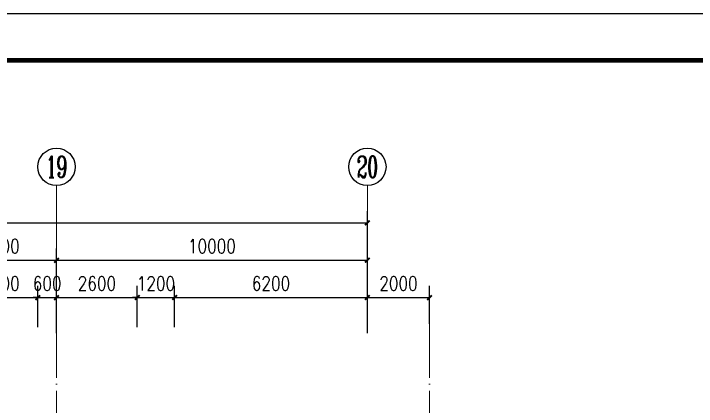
# Model space of a CAD drawing. Extents: x 1417642 to 3570900, y 124798 to 1191112.
# Drawn here: x 1577232 to 1599192, y 493630 to 506248 of the extents above; entities that cross this region are included whole.
import ezdxf
from ezdxf.enums import TextEntityAlignment as Align

# ---------------------------------------------------------------- set-up
doc = ezdxf.new("R2010")
doc.units = 0
doc.header["$LTSCALE"] = 1000
doc.header["$MEASUREMENT"] = 0
doc.linetypes.add('DOTE', pattern=[2.42, 2, -0.2, 0.02, -0.2])
doc.layers.get('0').update_dxf_attribs({"linetype": 'CONTINUOUS'})
doc.layers.get('Defpoints').update_dxf_attribs({"linetype": 'CONTINUOUS'})
for name, color, linetype in [('AXIS', 3, 'CONTINUOUS'), ('AXIS_TEXT', 7, 'CONTINUOUS'), ('DOTE', 1, 'DOTE'), ('PUB_DIM', 3, 'CONTINUOUS'), ('PUB_TITLE', 4, 'CONTINUOUS')]:
    doc.layers.add(name, color=color, linetype=linetype)
doc.styles.add('_TCH_AXIS', font='COMPLEX', dxfattribs={"bigfont": 'GBCBIG'})
doc.styles.add('DIM_FONT', font='SIMPLEX.shx', dxfattribs={"width": 0.8})
doc.dimstyles.new('DIMN150', dxfattribs={"dimscale": 1.5, "dimtxt": 300, "dimasz": 100, "dimexe": 250, "dimexo": 300, "dimgap": 150, "dimtad": 1, "dimdec": 0, "dimzin": 0, "dimdsep": 46, "dimtxsty": 'DIM_FONT', "dimblk": 'ARCHTICK', "dimcen": 0.09, "dimdle": 1.5, "dimclrt": 7, "dimazin": 2, "dimtfac": 1, "dimtdec": 0, "dimtix": 1, "dimtmove": 2, "dimatfit": 3, "dimldrblk": 'ARCHTICK', "dimfxl": 1, "dimtolj": 1, "dimtzin": 0, "dimarcsym": 0})

# ---------------------------------------------------------------- blocks, each defined once
blk = doc.blocks.new('_ArchTick')
at = {"color": 0, "linetype": 'ByBlock', "const_width": 0.4}
blk.add_lwpolyline([(-0.5, -0.5), (0.5, 0.5)], dxfattribs=at)
blk = doc.blocks.new('*D2059')
at = {"layer": 'AXIS', "color": 0, "lineweight": -2}
for p, q in [((1443810, 496961), (1443810, 499900)), ((1588610, 496961), (1588610, 499900)), ((1443808, 499525), (1588613, 499525))]:
    blk.add_line(p, q, dxfattribs=at)
at = {"layer": 'Defpoints', "color": 0}
for p in [(1588610, 499525), (1443810, 496511), (1588610, 496511)]:
    blk.add_point(p, dxfattribs=at)
at = {"layer": 'AXIS', "color": 0, "lineweight": -2, "xscale": 150, "yscale": 150, "zscale": 150, "rotation": 180}
blk.add_blockref('_ArchTick', (1443810, 499525), dxfattribs=at)
at = {"layer": 'AXIS', "color": 0, "lineweight": -2, "xscale": 150, "yscale": 150, "zscale": 150}
blk.add_blockref('_ArchTick', (1588610, 499525), dxfattribs=at)
at = {"layer": 'AXIS', "color": 7, "insert": (1516210, 499975), "char_height": 450, "attachment_point": 5, "style": 'DIM_FONT'}
blk.add_mtext('\\A1;144800', dxfattribs=at)
blk = doc.blocks.new('*D2077')
at = {"layer": 'AXIS', "color": 0, "lineweight": -2}
for p, q in [((1575010, 495977), (1575010, 498700)), ((1578610, 495977), (1578610, 498700)), ((1575008, 498325), (1578613, 498325))]:
    blk.add_line(p, q, dxfattribs=at)
at = {"layer": 'Defpoints', "color": 0}
for p in [(1578610, 498325), (1575010, 495527), (1578610, 495527)]:
    blk.add_point(p, dxfattribs=at)
at = {"layer": 'AXIS', "color": 0, "lineweight": -2, "xscale": 150, "yscale": 150, "zscale": 150, "rotation": 180}
blk.add_blockref('_ArchTick', (1575010, 498325), dxfattribs=at)
at = {"layer": 'AXIS', "color": 0, "lineweight": -2, "xscale": 150, "yscale": 150, "zscale": 150}
blk.add_blockref('_ArchTick', (1578610, 498325), dxfattribs=at)
at = {"layer": 'AXIS', "color": 7, "insert": (1576810, 498775), "char_height": 450, "attachment_point": 5, "style": 'DIM_FONT'}
blk.add_mtext('\\A1;3600', dxfattribs=at)
blk = doc.blocks.new('*D2078')
at = {"layer": 'AXIS', "color": 0, "lineweight": -2}
for p, q in [((1578610, 495977), (1578610, 498700)), ((1588610, 495977), (1588610, 498700)), ((1578608, 498325), (1588613, 498325))]:
    blk.add_line(p, q, dxfattribs=at)
at = {"layer": 'Defpoints', "color": 0}
for p in [(1588610, 498325), (1578610, 495527), (1588610, 495527)]:
    blk.add_point(p, dxfattribs=at)
at = {"layer": 'AXIS', "color": 0, "lineweight": -2, "xscale": 150, "yscale": 150, "zscale": 150, "rotation": 180}
blk.add_blockref('_ArchTick', (1578610, 498325), dxfattribs=at)
at = {"layer": 'AXIS', "color": 0, "lineweight": -2, "xscale": 150, "yscale": 150, "zscale": 150}
blk.add_blockref('_ArchTick', (1588610, 498325), dxfattribs=at)
at = {"layer": 'AXIS', "color": 7, "insert": (1583610, 498775), "char_height": 450, "attachment_point": 5, "style": 'DIM_FONT'}
blk.add_mtext('\\A1;10000', dxfattribs=at)
blk = doc.blocks.new('*D2177')
at = {"layer": 'Defpoints', "color": 0}
for p in [(1590610, 497125), (1588610, 495829), (1590610, 495829)]:
    blk.add_point(p, dxfattribs=at)
at = {"layer": 'PUB_DIM', "color": 0, "lineweight": -2}
for p, q in [((1588610, 496279), (1588610, 497500)), ((1590610, 496279), (1590610, 497500)), ((1588608, 497125), (1590613, 497125))]:
    blk.add_line(p, q, dxfattribs=at)
at = {"layer": 'PUB_DIM', "color": 0, "lineweight": -2, "xscale": 150, "yscale": 150, "zscale": 150, "rotation": 180}
blk.add_blockref('_ArchTick', (1588610, 497125), dxfattribs=at)
at = {"layer": 'PUB_DIM', "color": 0, "lineweight": -2, "xscale": 150, "yscale": 150, "zscale": 150}
blk.add_blockref('_ArchTick', (1590610, 497125), dxfattribs=at)
at = {"layer": 'PUB_DIM', "color": 7, "insert": (1589610, 497575), "char_height": 450, "attachment_point": 5, "style": 'DIM_FONT'}
blk.add_mtext('\\A1;2000', dxfattribs=at)
blk = doc.blocks.new('*D2243')
at = {"layer": 'Defpoints', "color": 0}
for p in [(1578010, 497125), (1575610, 495724), (1578010, 495724)]:
    blk.add_point(p, dxfattribs=at)
at = {"layer": 'PUB_DIM', "color": 0, "lineweight": -2}
for p, q in [((1575610, 496174), (1575610, 497500)), ((1578010, 496174), (1578010, 497500)), ((1575608, 497125), (1578013, 497125))]:
    blk.add_line(p, q, dxfattribs=at)
at = {"layer": 'PUB_DIM', "color": 0, "lineweight": -2, "xscale": 150, "yscale": 150, "zscale": 150, "rotation": 180}
blk.add_blockref('_ArchTick', (1575610, 497125), dxfattribs=at)
at = {"layer": 'PUB_DIM', "color": 0, "lineweight": -2, "xscale": 150, "yscale": 150, "zscale": 150}
blk.add_blockref('_ArchTick', (1578010, 497125), dxfattribs=at)
at = {"layer": 'PUB_DIM', "color": 7, "insert": (1576810, 497575), "char_height": 450, "attachment_point": 5, "style": 'DIM_FONT'}
blk.add_mtext('\\A1;2400', dxfattribs=at)
blk = doc.blocks.new('*D2244')
at = {"layer": 'Defpoints', "color": 0}
for p in [(1578610, 497125), (1578010, 495724), (1578610, 495724)]:
    blk.add_point(p, dxfattribs=at)
at = {"layer": 'PUB_DIM', "color": 0, "lineweight": -2}
for p, q in [((1578010, 496174), (1578010, 497500)), ((1578610, 496174), (1578610, 497500)), ((1578010, 497125), (1577860, 497125)), ((1578010, 497125), (1578610, 497125)), ((1578610, 497125), (1578760, 497125))]:
    blk.add_line(p, q, dxfattribs=at)
at = {"layer": 'PUB_DIM', "color": 0, "lineweight": -2, "xscale": 150, "yscale": 150, "zscale": 150}
blk.add_blockref('_ArchTick', (1578010, 497125), dxfattribs=at)
at = {"layer": 'PUB_DIM', "color": 0, "lineweight": -2, "xscale": 150, "yscale": 150, "zscale": 150, "rotation": 180}
blk.add_blockref('_ArchTick', (1578610, 497125), dxfattribs=at)
at = {"layer": 'PUB_DIM', "color": 7, "insert": (1578310, 497575), "char_height": 450, "attachment_point": 5, "style": 'DIM_FONT'}
blk.add_mtext('\\A1;600', dxfattribs=at)
blk = doc.blocks.new('*D2245')
at = {"layer": 'Defpoints', "color": 0}
for p in [(1581210, 497125), (1578610, 495724), (1581210, 495724)]:
    blk.add_point(p, dxfattribs=at)
at = {"layer": 'PUB_DIM', "color": 0, "lineweight": -2}
for p, q in [((1578610, 496174), (1578610, 497500)), ((1581210, 496174), (1581210, 497500)), ((1578608, 497125), (1581213, 497125))]:
    blk.add_line(p, q, dxfattribs=at)
at = {"layer": 'PUB_DIM', "color": 0, "lineweight": -2, "xscale": 150, "yscale": 150, "zscale": 150, "rotation": 180}
blk.add_blockref('_ArchTick', (1578610, 497125), dxfattribs=at)
at = {"layer": 'PUB_DIM', "color": 0, "lineweight": -2, "xscale": 150, "yscale": 150, "zscale": 150}
blk.add_blockref('_ArchTick', (1581210, 497125), dxfattribs=at)
at = {"layer": 'PUB_DIM', "color": 7, "insert": (1579910, 497575), "char_height": 450, "attachment_point": 5, "style": 'DIM_FONT'}
blk.add_mtext('\\A1;2600', dxfattribs=at)
blk = doc.blocks.new('*D2246')
at = {"layer": 'Defpoints', "color": 0}
for p in [(1582410, 497125), (1581210, 495724), (1582410, 495724)]:
    blk.add_point(p, dxfattribs=at)
at = {"layer": 'PUB_DIM', "color": 0, "lineweight": -2}
for p, q in [((1581210, 496174), (1581210, 497500)), ((1582410, 496174), (1582410, 497500)), ((1581210, 497125), (1581060, 497125)), ((1581210, 497125), (1582410, 497125)), ((1582410, 497125), (1582560, 497125))]:
    blk.add_line(p, q, dxfattribs=at)
at = {"layer": 'PUB_DIM', "color": 0, "lineweight": -2, "xscale": 150, "yscale": 150, "zscale": 150}
blk.add_blockref('_ArchTick', (1581210, 497125), dxfattribs=at)
at = {"layer": 'PUB_DIM', "color": 0, "lineweight": -2, "xscale": 150, "yscale": 150, "zscale": 150, "rotation": 180}
blk.add_blockref('_ArchTick', (1582410, 497125), dxfattribs=at)
at = {"layer": 'PUB_DIM', "color": 7, "insert": (1581810, 497575), "char_height": 450, "attachment_point": 5, "style": 'DIM_FONT'}
blk.add_mtext('\\A1;1200', dxfattribs=at)
blk = doc.blocks.new('*D2247')
at = {"layer": 'Defpoints', "color": 0}
for p in [(1588610, 497125), (1582410, 495724), (1588610, 495724)]:
    blk.add_point(p, dxfattribs=at)
at = {"layer": 'PUB_DIM', "color": 0, "lineweight": -2}
for p, q in [((1582410, 496174), (1582410, 497500)), ((1588610, 496174), (1588610, 497500)), ((1582408, 497125), (1588613, 497125))]:
    blk.add_line(p, q, dxfattribs=at)
at = {"layer": 'PUB_DIM', "color": 0, "lineweight": -2, "xscale": 150, "yscale": 150, "zscale": 150, "rotation": 180}
blk.add_blockref('_ArchTick', (1582410, 497125), dxfattribs=at)
at = {"layer": 'PUB_DIM', "color": 0, "lineweight": -2, "xscale": 150, "yscale": 150, "zscale": 150}
blk.add_blockref('_ArchTick', (1588610, 497125), dxfattribs=at)
at = {"layer": 'PUB_DIM', "color": 7, "insert": (1585510, 497575), "char_height": 450, "attachment_point": 5, "style": 'DIM_FONT'}
blk.add_mtext('\\A1;6200', dxfattribs=at)

msp = doc.modelspace()

# ---------------------------------------------------------------- linework, layer by layer
at = {"layer": 'AXIS', "lineweight": 0}
for p, q in [((1578610.3, 498108.7), (1578610.3, 500725.2)), ((1588610.3, 498108.7), (1588610.3, 500725.2))]:
    msp.add_line(p, q, dxfattribs=at)
at = {"layer": 'AXIS'}
for centre in [(1578610.3, 501325.2), (1588610.3, 501325.2)]:
    msp.add_circle(centre, 600, dxfattribs=at)
at = {"layer": 'DOTE', "lineweight": 0}
for points in [[(1578610.3, 496546.8), (1578610.3, 385594.9)], [(1590610.3, 496546.8), (1590610.3, 468715.2)]]:
    msp.add_lwpolyline(points, dxfattribs=at)
at = {"layer": 'PUB_TITLE'}
msp.add_lwpolyline([(1417642.3, 380098.4), (1618342.3, 380098.4), (1618342.3, 506248.4), (1417642.3, 506248.4)], close=True, dxfattribs=at)
at = {"layer": 'PUB_TITLE', "const_width": 150}
msp.add_lwpolyline([(1421392.3, 381598.4), (1616842.3, 381598.4), (1616842.3, 504748.4), (1421392.3, 504748.4)], close=True, dxfattribs=at)

# ---------------------------------------------------------------- texts
at = {"layer": 'AXIS_TEXT', "style": '_TCH_AXIS'}
for s, width, p, p2 in [('19', 0.724138, (1578270.9, 500985.8), (1578949.7, 500985.8)), ('20', 0.617647, (1588270.9, 500985.8), (1588949.7, 500985.8))]:
    msp.add_text(s, height=678.82, dxfattribs=dict(at, width=width)).set_placement(p, p2, align=Align.FIT)

# ---------------------------------------------------------------- dimensions: what is measured, and where the dimension line sits
at = {"layer": 'AXIS'}
for p1, p2, distance, picture, middle in [((1443810.3, 496511.2), (1588610.3, 496511.2), 3013.9, '*D2059', (1516210.3, 499975.2)), ((1575010.3, 495527.3), (1578610.3, 495527.3), 2797.8, '*D2077', (1576810.3, 498775.2)), ((1578610.3, 495527.3), (1588610.3, 495527.3), 2797.8, '*D2078', (1583610.3, 498775.2))]:
    dim = msp.add_aligned_dim(p1=p1, p2=p2, distance=distance, dimstyle='DIMN150', dxfattribs=at)
    dim.commit()
    dim.dimension.update_dxf_attribs({"geometry": picture, "text_midpoint": middle})
at = {"layer": 'PUB_DIM'}
for p1, p2, distance, picture, middle in [((1575610.3, 495723.7), (1578010.3, 495723.7), 1401.5, '*D2243', (1576810.3, 497575.2)), ((1578010.3, 495723.7), (1578610.3, 495723.7), 1401.5, '*D2244', (1578310.3, 497575.2)), ((1578610.3, 495723.7), (1581210.3, 495723.7), 1401.5, '*D2245', (1579910.3, 497575.2)), ((1581210.3, 495723.7), (1582410.3, 495723.7), 1401.5, '*D2246', (1581810.3, 497575.2)), ((1582410.3, 495723.7), (1588610.3, 495723.7), 1401.5, '*D2247', (1585510.3, 497575.2)), ((1588610.3, 495829.4), (1590610.3, 495829.4), 1295.8, '*D2177', (1589610.3, 497575.2))]:
    dim = msp.add_aligned_dim(p1=p1, p2=p2, distance=distance, dimstyle='DIMN150', dxfattribs=at)
    dim.commit()
    dim.dimension.update_dxf_attribs({"geometry": picture, "text_midpoint": middle})

doc.saveas('drawing.dxf')
